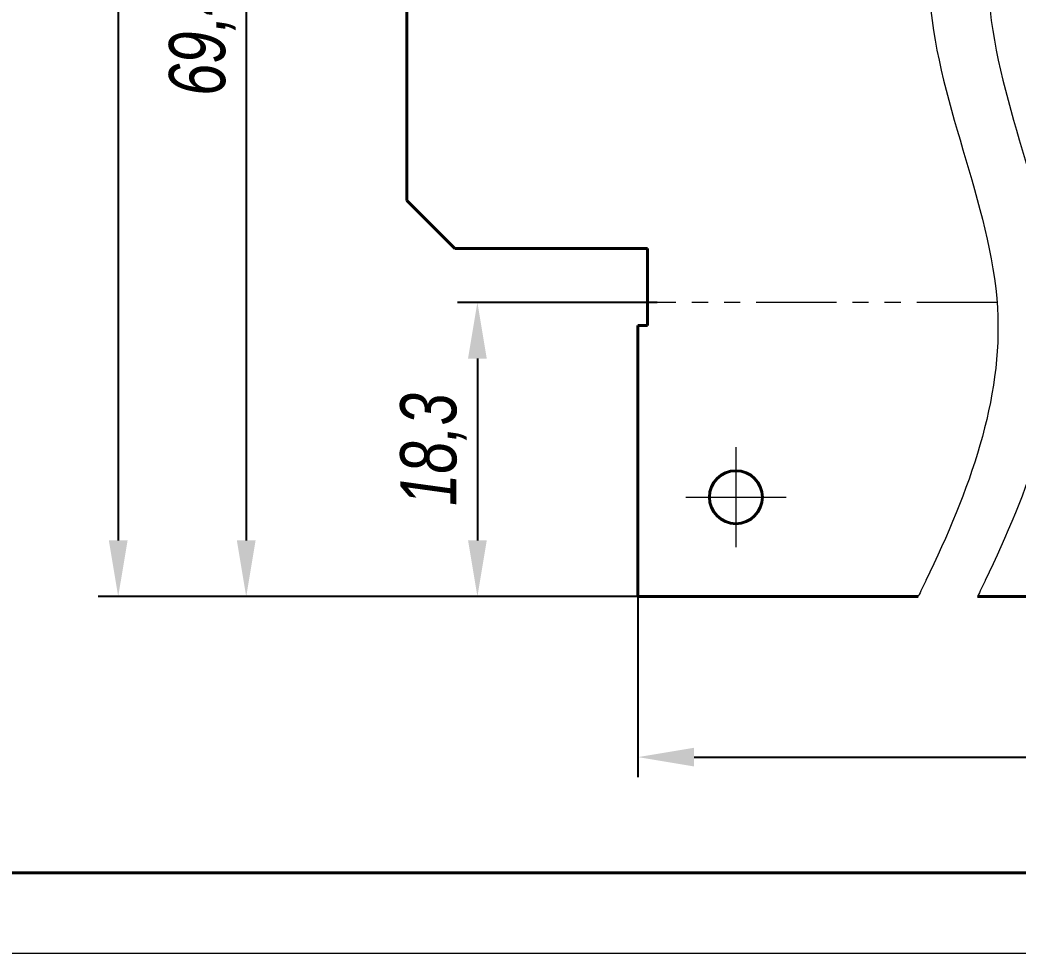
# Model space of a CAD drawing. Header units: millimetres. Extents: x 12064 to 35004, y -6103 to -2658.
# Drawn here: x 30292.1 to 30354.3, y -3146.6 to -3088.4 of the extents above; entities that cross this region are included whole.
import ezdxf

# ---------------------------------------------------------------- set-up
doc = ezdxf.new("R2010")
doc.units = ezdxf.units.MM
doc.linetypes.add('LT_03', pattern=[20.32, 12.7, -2.54, 2.54, -2.54])
doc.linetypes.add('LT_04', pattern=[20, 10, -2, 2, -2, 2, -2])
for name, color, linetype, lineweight in [('Layer_04', 5, 'LT_04', 13), ('Layer_05', 7, 'Continuous', 40), ('Layer_06', 6, 'Continuous', 13), ('Layer_07', 7, 'Continuous', 40), ('Layer_10', 1, 'Continuous', 15), ('Layer_11', 6, 'Continuous', 15), ('Layer_12', 1, 'LT_03', 15)]:
    doc.layers.add(name, color=color, linetype=linetype, lineweight=lineweight)
doc.styles.add('Style_01', font='ARIALNI.TTF', dxfattribs={"width": 0.9, "height": 3.5})
doc.dimstyles.new('DimStyle_01', dxfattribs={"dimtxt": 3.5, "dimasz": 3.5, "dimexe": 1.25, "dimexo": 0, "dimtad": 1, "dimdec": 1, "dimtxsty": 'Style_01', "dimcen": 2.5, "dimazin": 3, "dimtfac": 1, "dimtdec": 1, "dimtmove": 0, "dimatfit": 3})
doc.dimstyles.new('DimStyle_02', dxfattribs={"dimtxt": 3.5, "dimasz": 3.5, "dimexe": 1.25, "dimexo": 0, "dimtad": 1, "dimdec": 1, "dimtxsty": 'Style_01', "dimcen": 0, "dimazin": 3, "dimtfac": 1, "dimtdec": 1, "dimtmove": 0, "dimatfit": 3})

# ---------------------------------------------------------------- blocks, each defined once
blk = doc.blocks.new('*D2289')
at = {"layer": 'Defpoints', "color": 0, "ltscale": 0.5}
for p in [(30331.777, -3106.024), (30320.577, -3124.359), (30330.577, -3124.359)]:
    blk.add_point(p, dxfattribs=at)
at = {"layer": 'Layer_10', "color": 0, "lineweight": -2, "ltscale": 0.5}
for p, q in [((30331.777, -3106.024), (30319.327, -3106.024)), ((30320.577, -3109.524), (30320.577, -3120.859)), ((30330.577, -3124.359), (30319.327, -3124.359))]:
    blk.add_line(p, q, dxfattribs=at)
at = {"layer": 'Layer_10', "color": 0, "ltscale": 0.5}
for points in [[(30319.994, -3109.524), (30321.16, -3109.524), (30320.577, -3106.024)], [(30319.994, -3120.859), (30321.16, -3120.859), (30320.577, -3124.359)]]:
    blk.add_solid(points, dxfattribs=at)
at = {"layer": 'Layer_10', "color": 0, "ltscale": 0.5, "insert": (30317.842, -3115.191), "char_height": 3.5, "attachment_point": 5, "rotation": 90, "style": 'Style_01'}
blk.add_mtext('18,3', dxfattribs=at)
blk = doc.blocks.new('*D2290')
at = {"layer": 'Defpoints', "color": 0, "ltscale": 0.5}
for p in [(30316.177, -3054.934), (30306.177, -3124.359), (30330.577, -3124.359)]:
    blk.add_point(p, dxfattribs=at)
at = {"layer": 'Layer_10', "color": 0, "lineweight": -2, "ltscale": 0.5}
for p, q in [((30316.177, -3054.934), (30304.927, -3054.934)), ((30306.177, -3058.434), (30306.177, -3120.859)), ((30330.577, -3124.359), (30304.927, -3124.359))]:
    blk.add_line(p, q, dxfattribs=at)
at = {"layer": 'Layer_10', "color": 0, "ltscale": 0.5}
for points in [[(30305.594, -3058.434), (30306.76, -3058.434), (30306.177, -3054.934)], [(30305.594, -3120.859), (30306.76, -3120.859), (30306.177, -3124.359)]]:
    blk.add_solid(points, dxfattribs=at)
at = {"layer": 'Layer_10', "color": 0, "ltscale": 0.5, "insert": (30303.442, -3089.646), "char_height": 3.5, "attachment_point": 5, "rotation": 90, "style": 'Style_01'}
blk.add_mtext('69,4', dxfattribs=at)
blk = doc.blocks.new('*D2291')
at = {"layer": 'Defpoints', "color": 0, "ltscale": 0.5}
for p in [(30316.177, -3037.594), (30298.203, -3124.359), (30330.577, -3124.359)]:
    blk.add_point(p, dxfattribs=at)
at = {"layer": 'Layer_10', "color": 0, "lineweight": -2, "ltscale": 0.5}
for p, q in [((30316.177, -3037.594), (30296.953, -3037.594)), ((30298.203, -3041.094), (30298.203, -3120.859)), ((30330.577, -3124.359), (30296.953, -3124.359))]:
    blk.add_line(p, q, dxfattribs=at)
at = {"layer": 'Layer_10', "color": 0, "ltscale": 0.5}
for points in [[(30297.62, -3041.094), (30298.787, -3041.094), (30298.203, -3037.594)], [(30297.62, -3120.859), (30298.787, -3120.859), (30298.203, -3124.359)]]:
    blk.add_solid(points, dxfattribs=at)
at = {"layer": 'Layer_10', "color": 0, "ltscale": 0.5, "insert": (30295.468, -3080.976), "char_height": 3.5, "attachment_point": 5, "rotation": 90, "style": 'Style_01'}
blk.add_mtext('86,8', dxfattribs=at)
blk = doc.blocks.new('*D2371')
at = {"layer": 'Defpoints', "color": 0, "ltscale": 0.5}
for p in [(30330.577, -3124.359), (30401.177, -3124.359), (30401.177, -3134.359)]:
    blk.add_point(p, dxfattribs=at)
at = {"layer": 'Layer_10', "color": 0, "lineweight": -2, "ltscale": 0.5}
for p, q in [((30330.577, -3124.359), (30330.577, -3135.609)), ((30401.177, -3124.359), (30401.177, -3135.609)), ((30334.077, -3134.359), (30397.677, -3134.359))]:
    blk.add_line(p, q, dxfattribs=at)
at = {"layer": 'Layer_10', "color": 0, "ltscale": 0.5}
for points in [[(30334.077, -3133.775), (30334.077, -3134.942), (30330.577, -3134.359)], [(30397.677, -3133.775), (30397.677, -3134.942), (30401.177, -3134.359)]]:
    blk.add_solid(points, dxfattribs=at)
at = {"layer": 'Layer_10', "color": 0, "ltscale": 0.5, "insert": (30365.877, -3131.623), "char_height": 3.5, "attachment_point": 5, "style": 'Style_01'}
blk.add_mtext('803,2', dxfattribs=at)

msp = doc.modelspace()

# ---------------------------------------------------------------- linework, layer by layer
at = {"layer": 'Layer_04', "ltscale": 0.5}
msp.add_line((30352.943, -3106.024), (30331.177, -3106.024), dxfattribs=at)
at = {"layer": 'Layer_05'}
for p, q in [((30316.177, -3037.594), (30316.177, -3099.679)), ((30316.177, -3099.679), (30319.177, -3102.679)), ((30331.177, -3102.679), (30319.177, -3102.679)), ((30330.577, -3102.679), (30331.177, -3102.679)), ((30331.177, -3102.679), (30331.177, -3107.459)), ((30330.577, -3124.359), (30330.577, -3107.459)), ((30331.177, -3107.459), (30330.577, -3107.459)), ((30330.577, -3124.359), (30348.029, -3124.359)), ((30351.722, -3124.359), (30377.153, -3124.359))]:
    msp.add_line(p, q, dxfattribs=at)
msp.add_circle((30336.677, -3118.164), 1.65, dxfattribs=at)
at = {"layer": 'Layer_06'}
msp.add_line((30255.838, -3146.567), (30675.838, -3146.567), dxfattribs=at)
at = {"layer": 'Layer_07', "linetype": 'Continuous'}
msp.add_line((30275.838, -3141.567), (30670.838, -3141.567), dxfattribs=at)
at = {"layer": 'Layer_11', "ltscale": 0.5}
for points in [[(30351.501, -3037.594), (30351.19, -3040.415), (30350.604, -3050.047), (30354.246, -3066.568), (30345.504, -3086.566), (30355.688, -3105.702), (30351.213, -3117.748), (30348.508, -3123.364), (30348.507, -3123.367), (30348.505, -3123.371), (30348.503, -3123.375), (30348.345, -3123.703), (30348.187, -3124.031), (30348.029, -3124.359)], [(30355.194, -3037.594), (30354.883, -3040.415), (30354.297, -3050.047), (30357.939, -3066.568), (30349.196, -3086.566), (30359.381, -3105.702), (30354.906, -3117.748), (30352.201, -3123.364), (30352.199, -3123.367), (30352.198, -3123.371), (30352.196, -3123.375), (30352.038, -3123.703), (30351.88, -3124.031), (30351.722, -3124.359)]]:
    msp.add_open_spline(points, degree=3, knots=[12.345139, 12.345139, 12.345139, 12.345139, 20.861785, 41.376164, 61.667814, 81.903546, 99.71564, 99.71564, 99.71564, 99.727189, 99.727189, 99.727189, 100.76774, 100.76774, 100.76774, 100.76774], dxfattribs=at)
at = {"layer": 'Layer_12', "ltscale": 0.5}
for p, q in [((30336.677, -3115.04), (30336.677, -3121.287)), ((30333.554, -3118.164), (30339.801, -3118.164))]:
    msp.add_line(p, q, dxfattribs=at)

# ---------------------------------------------------------------- dimensions: what is measured, and where the dimension line sits
at = {"layer": 'Layer_10', "ltscale": 0.5}
for base, p1, picture, middle in [((30298.203, -3124.359), (30316.177, -3037.594), '*D2291', (30295.468, -3080.976)), ((30306.177, -3124.359), (30316.177, -3054.934), '*D2290', (30303.442, -3089.646)), ((30320.577, -3124.359), (30331.777, -3106.024), '*D2289', (30317.842, -3115.191))]:
    dim = msp.add_linear_dim(base=base, p1=p1, p2=(30330.577, -3124.359), angle=90, dimstyle='DimStyle_01', dxfattribs=at)
    dim.commit()
    dim.dimension.update_dxf_attribs({"geometry": picture, "text_midpoint": middle})
dim = msp.add_linear_dim(base=(30401.177, -3134.359), p1=(30330.577, -3124.359), p2=(30401.177, -3124.359), text='803,2', dimstyle='DimStyle_02', dxfattribs=at)
dim.commit()
dim.dimension.update_dxf_attribs({"geometry": '*D2371', "text_midpoint": (30365.877, -3131.623)})

doc.saveas('drawing.dxf')
